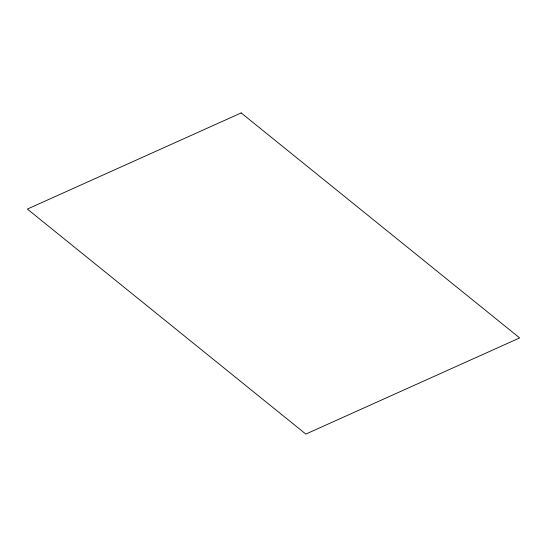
<?xml version="1.0" encoding="UTF-8"?>
<svg xmlns="http://www.w3.org/2000/svg" width="547" height="547" viewBox="0 0 547 547"><rect width="100%" height="100%" fill="white"/><g stroke="black" fill="none" stroke-linecap="round" stroke-linejoin="round"><path stroke-width="0.82" d="M241.172 112.928L27.35 209.077L305.828 434.072L519.65 337.923L241.172 112.928"/></g></svg>
